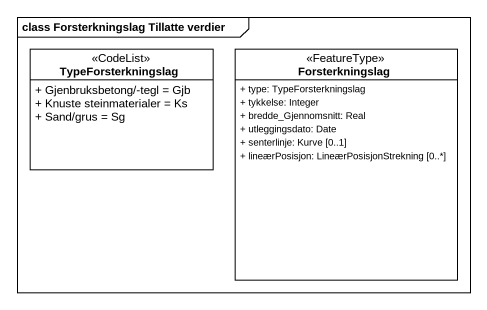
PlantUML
@startuml
mainframe class Forsterkningslag Tillatte verdier
hide circle
hide empty members
skinparam classAttributeIconSize 0
class TypeForsterkningslag <<CodeList>> {
  + Gjenbruksbetong/-tegl = Gjb
  + Knuste steinmaterialer = Ks
  + Sand/grus = Sg
}
class Forsterkningslag <<FeatureType>> {
  + type: TypeForsterkningslag
  + tykkelse: Integer
  + bredde_Gjennomsnitt: Real
  + utleggingsdato: Date
  + senterlinje: Kurve [0..1]
  + lineærPosisjon: LineærPosisjonStrekning [0..*]
}
@enduml
